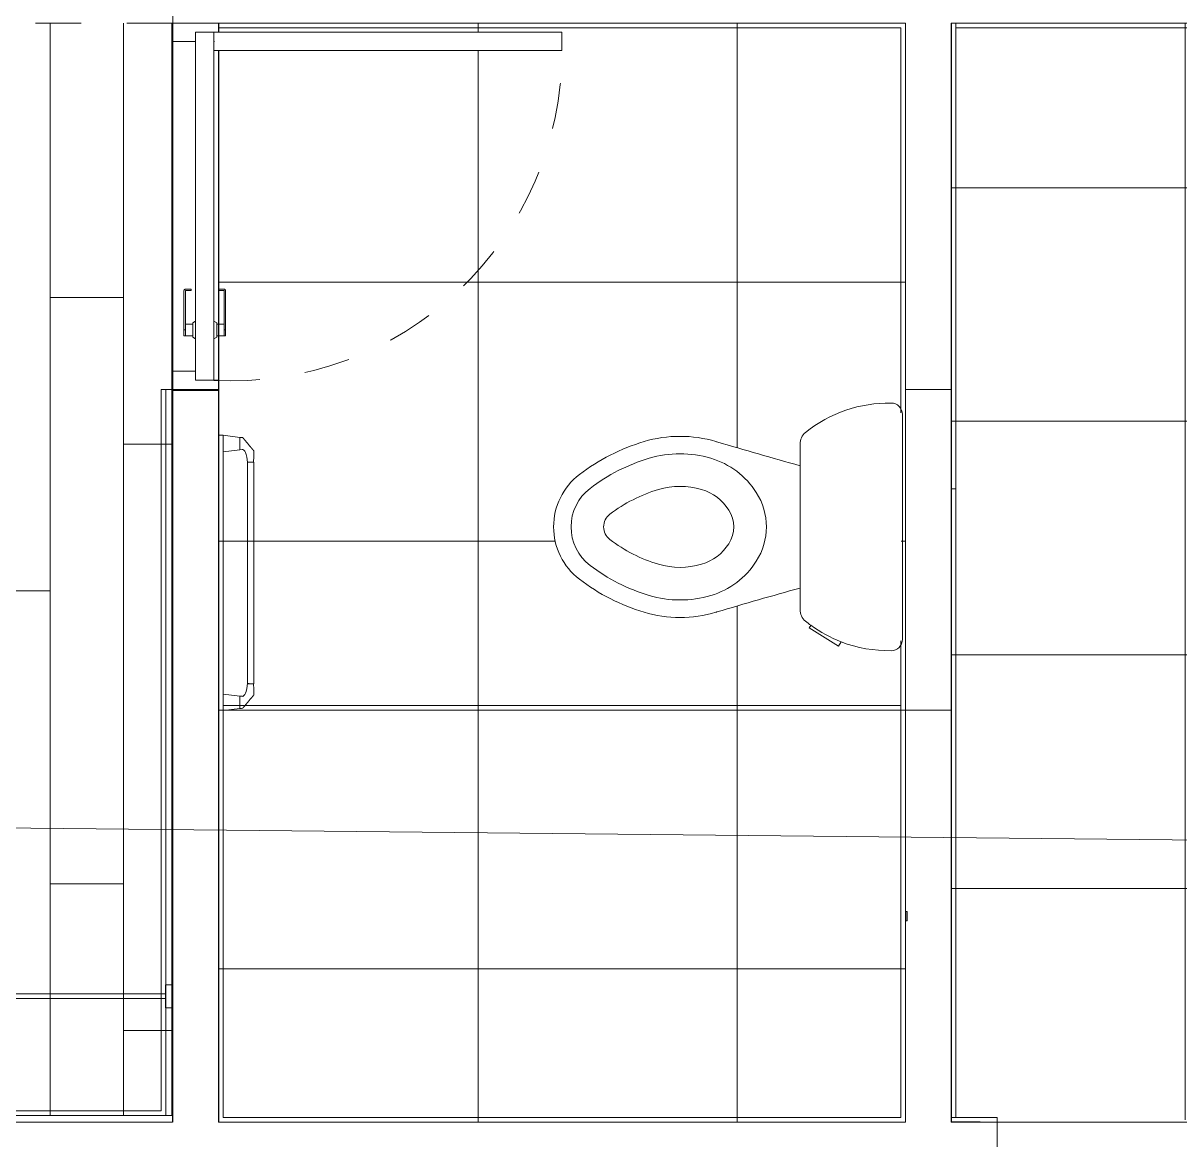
# Model space of a CAD drawing. Header units: metres. Extents: x 3856 to 4207, y -1118 to -691.
# Drawn here: x 3949.831 to 3952.357, y -990.266 to -987.827 of the extents above; entities that cross this region are included whole.
import ezdxf

# ---------------------------------------------------------------- set-up
doc = ezdxf.new("R2010")
doc.units = ezdxf.units.M
doc.linetypes.add('Basculante', pattern=[0.003, 0.002, -0.001])
doc.linetypes.add('Derribado', pattern=[0.0048, 0.0032, -0.0016])
for name, color, linetype, lineweight in [('Basculante', 7, 'Basculante', 9), ('Casework', 7, 'Continuous', 9), ('Common Edges', 7, 'Continuous', 9), ('Detail Items', 7, 'Continuous', 9), ('Doors', 7, 'Continuous', 9), ('Floors', 7, 'Continuous', 9), ('Furniture', 7, 'Continuous', 9), ('Linea de proyección', 7, 'Derribado', 9), ('Líneas medias', 7, 'Continuous', 9), ('Panel', 7, 'Continuous', 9), ('Plumbing Fixtures', 7, 'Continuous', 9), ('Surface Pattern', 7, 'Continuous', 9), ('Text Notes', 7, 'Continuous', 9), ('Walls', 7, 'Continuous', 9)]:
    doc.layers.add(name, color=color, linetype=linetype, lineweight=lineweight)
doc.layers.add('ROA-E00-URB-A101-MASTER_PLAN cambio estaciomientos_dwg', color=7, linetype='Continuous', lineweight=9, true_color=0x767676)

# ---------------------------------------------------------------- blocks, each defined once
blk = doc.blocks.new('Toilet-Pressure_Lite_1_0-Kohler-Highline-3519-TR - SANITARIO ACUACER PLUS REDONDO BLANCO REF_ 320381001 CORONA O SIMILAR-5488958-IMPLANTACIÓN - KIT COMERCIAL')
at = {"layer": 'Plumbing Fixtures', "color": 254, "true_color": 0xd4d4d4}
for p, q in [((-0.2605, 0.1644), (-0.2208, 0.2286)), ((-0.2208, 0.2286), (-0.215, 0.225)), ((-0.1802, 0.2486), (-0.1335, 0.2486)), ((-0.1335, 0.2486), (0.1335, 0.2486)), ((0.1335, 0.2486), (0.1802, 0.2486)), ((-0.2511, 0.1586), (-0.2605, 0.1644)), ((0.2454, 0.0249), (-0.2454, 0.0249))]:
    blk.add_line(p, q, dxfattribs=at)
for centre, radius, start, end in [((0, 0.6428), 0.144, 37.4753, 142.5247), ((0, 0.6428), 0.1059, 37.4753, 142.5247), ((0.232, 0.4649), 0.4363, 142.5247, 163.4753), ((-0.232, 0.4649), 0.4363, 16.5247, 37.4753), ((0.232, 0.4649), 0.3982, 142.5247, 163.4753), ((-0.232, 0.4649), 0.3982, 16.5247, 37.4753), ((0.232, 0.4649), 0.327, 142.5247, 163.4753), ((0, 0.6428), 0.0347, 37.4753, 142.5247), ((-0.232, 0.4649), 0.327, 16.5247, 37.4753), ((0.0777, 0.5107), 0.2754, 163.4753, 196.5247), ((-0.0777, 0.5107), 0.2754, 343.4753, 16.5247), ((0.0777, 0.5107), 0.2373, 163.4753, 196.5247), ((0.0777, 0.5107), 0.1661, 163.4753, 196.5247), ((-0.0777, 0.5107), 0.1661, 343.4753, 16.5247), ((-0.0777, 0.5107), 0.2373, 343.4753, 16.5247), ((0.0203, 0.4937), 0.1062, 196.5247, 237.4753), ((-0.0203, 0.4937), 0.1062, 302.5247, 343.4753), ((0.0203, 0.4937), 0.2155, 196.5247, 197.1681), ((-11.2241, -2.8397), 11.5125, 15.56063, 16.50017), ((0.0203, 0.4937), 0.1774, 196.5247, 237.4753), ((-0.0203, 0.4937), 0.1774, 302.5247, 343.4753), ((11.2241, -2.8397), 11.5125, 163.49983, 164.43937), ((-0.0203, 0.4937), 0.2155, 342.8319, 343.4753), ((0, 0.4619), 0.0685, 237.4753, 302.5247), ((0, 0.4619), 0.1397, 237.4753, 302.5247), ((0.0187, 0.0547), 0.2891, 141.0402, 143.9286), ((-0.1808, 0.216), 0.0326, 88.968, 141.0402), ((0.1808, 0.216), 0.0326, 38.9598, 91.032), ((-0.0187, 0.0547), 0.2891, 359.041, 38.9598), ((0.0187, 0.0547), 0.2891, 143.9286, 158.9434), ((0.0187, 0.0547), 0.2891, 158.9434, 180.959), ((-0.2454, 0.0499), 0.025, 180.0099, 270), ((0.2454, 0.0499), 0.025, 270, 359.9901)]:
    blk.add_arc(centre, radius, start, end, dxfattribs=at)
blk = doc.blocks.new('COUR-PUERTA-SIMPLE - P-05 _ 80 cm x 210 cm-12032425-IMPLANTACIÓN - KIT COMERCIAL')
at = {"layer": 'Detail Items'}
for p, q in [((0.34, -0.04), (0.38, -0.04)), ((0.34, -0.8), (0.34, -0.04)), ((0.34, -0.04), (0.34, -0.8)), ((0.38, -0.04), (0.34, -0.04)), ((0.36, -0.04), (0.36, -0.0415)), ((0.38, -0.04), (0.38, -0.8)), ((0.38, -0.8), (0.38, -0.04)), ((0.38, -0.8), (0.34, -0.8)), ((0.34, -0.8), (0.38, -0.8))]:
    blk.add_line(p, q, dxfattribs=at)
at = {"layer": 'Doors'}
for p, q in [((-0.4, 0.05), (-0.36, 0.05)), ((-0.4, -0.05), (-0.4, 0.05)), ((-0.36, 0.05), (-0.36, 0)), ((-0.2827, 0.0254), (-0.2827, 0.0222)), ((-0.27, 0.0254), (-0.2827, 0.0254)), ((-0.27, 0.0254), (-0.1842, 0.0254)), ((-0.1842, 0.0254), (-0.27, 0.0254)), ((-0.27, 0.0254), (-0.27, 0.0222)), ((-0.27, 0.0222), (-0.27, 0.0254)), ((0.36, 0.05), (0.4, 0.05)), ((0.36, 0), (0.36, 0.05)), ((0.4, 0.05), (0.4, -0.05)), ((-0.38, 0), (-0.38, -0.05)), ((-0.36, 0), (-0.38, 0)), ((-0.2857, 0.0063), (-0.2891, 0)), ((-0.2543, 0.0063), (-0.2857, 0.0063)), ((-0.2543, 0.0063), (-0.2857, 0.0063)), ((-0.2827, 0.0222), (-0.27, 0.0222)), ((-0.2827, 0.0222), (-0.2827, 0.0063)), ((-0.2573, 0.0222), (-0.2827, 0.0222)), ((-0.2573, 0.0222), (-0.2827, 0.0222)), ((-0.2827, 0.0063), (-0.2573, 0.0063)), ((-0.2827, 0.0063), (-0.2573, 0.0063)), ((-0.27, 0.0222), (-0.1842, 0.0222)), ((-0.1842, 0.0222), (-0.27, 0.0222)), ((-0.2573, 0.0063), (-0.2573, 0.0222)), ((-0.251, 0), (-0.2543, 0.0063)), ((-0.1842, 0.0222), (-0.1842, 0.0099)), ((-0.1842, 0.0099), (-0.1842, 0.0222)), ((-0.1842, 0.0099), (-0.1811, 0.0099)), ((-0.1811, 0.0099), (-0.1842, 0.0099)), ((-0.1811, 0.0099), (-0.1811, 0.0223)), ((-0.1811, 0.0223), (-0.1811, 0.0099)), ((0.38, 0), (0.36, 0)), ((0.38, -0.04), (0.38, 0)), ((-0.38, -0.05), (-0.4, -0.05)), ((-0.2891, -0.04), (-0.2857, -0.0464)), ((-0.2857, -0.0464), (-0.2543, -0.0464)), ((-0.2857, -0.0464), (-0.2543, -0.0464)), ((-0.2827, -0.0464), (-0.2827, -0.0622)), ((-0.2573, -0.0464), (-0.2827, -0.0464)), ((-0.2573, -0.0464), (-0.2827, -0.0464)), ((-0.2573, -0.0622), (-0.2573, -0.0464)), ((-0.2543, -0.0464), (-0.251, -0.04)), ((-0.1842, -0.0622), (-0.1842, -0.0499)), ((-0.1842, -0.0499), (-0.1842, -0.0622)), ((-0.1842, -0.0499), (-0.1811, -0.0499)), ((-0.1811, -0.0499), (-0.1842, -0.0499)), ((-0.1811, -0.0499), (-0.1811, -0.0623)), ((-0.1811, -0.0623), (-0.1811, -0.0499)), ((0.4, -0.05), (0.38, -0.05)), ((-0.2827, -0.0622), (-0.2827, -0.0654)), ((-0.27, -0.0622), (-0.2827, -0.0622)), ((-0.2827, -0.0622), (-0.2573, -0.0622)), ((-0.2827, -0.0622), (-0.2573, -0.0622)), ((-0.2827, -0.0654), (-0.27, -0.0654)), ((-0.27, -0.0622), (-0.1842, -0.0622)), ((-0.1842, -0.0622), (-0.27, -0.0622)), ((-0.27, -0.0654), (-0.27, -0.0622)), ((-0.27, -0.0622), (-0.27, -0.0654)), ((-0.27, -0.0654), (-0.1842, -0.0654)), ((-0.1842, -0.0654), (-0.27, -0.0654))]:
    blk.add_line(p, q, dxfattribs=at)
at = {"layer": 'Doors', "flags": 128}
for points in [[(-0.1842, 0.0254), (-0.1835, 0.0253), (-0.1829, 0.0251), (-0.1823, 0.0247), (-0.1818, 0.0242), (-0.1814, 0.0236), (-0.1812, 0.023), (-0.1811, 0.0223)], [(-0.1811, 0.0223), (-0.1812, 0.023), (-0.1814, 0.0236), (-0.1818, 0.0242), (-0.1823, 0.0247), (-0.1829, 0.0251), (-0.1835, 0.0253), (-0.1842, 0.0254)], [(-0.1842, -0.0654), (-0.1835, -0.0653), (-0.1829, -0.0651), (-0.1823, -0.0647), (-0.1818, -0.0642), (-0.1814, -0.0636), (-0.1812, -0.063), (-0.1811, -0.0623)], [(-0.1811, -0.0623), (-0.1812, -0.063), (-0.1814, -0.0636), (-0.1818, -0.0642), (-0.1823, -0.0647), (-0.1829, -0.0651), (-0.1835, -0.0653), (-0.1842, -0.0654)]]:
    blk.add_lwpolyline(points, dxfattribs=at)
at = {"layer": 'Linea de proyección'}
blk.add_arc((0.34, -0.0789), 0.7211, 176.9037, 270, dxfattribs=at)
at = {"layer": 'Panel'}
for p, q in [((-0.38, -0.04), (-0.38, 0)), ((-0.38, 0), (0.38, 0)), ((0.38, 0), (0.38, -0.04)), ((0.34, -0.04), (-0.38, -0.04))]:
    blk.add_line(p, q, dxfattribs=at)
blk = doc.blocks.new('COUR-PUERTA_VANO - 90 cm x 235 cm-5938832-IMPLANTACIÓN - KIT COMERCIAL')
at = {"layer": 'Basculante'}
for p, q in [((-0.4582, 0.05), (0.4418, 0.05)), ((0.4418, -0.05), (-0.4582, -0.05))]:
    blk.add_line(p, q, dxfattribs=at)
at = {"layer": 'Líneas medias'}
for p, q in [((-0.4582, -0.05), (-0.4582, 0.05)), ((0.4418, 0.05), (0.4418, -0.05))]:
    blk.add_line(p, q, dxfattribs=at)
blk = doc.blocks.new('VESTIER EN L - ARAYA - CL-02 HABITACIÓN PRINCIPAL-11366738-IMPLANTACIÓN - KIT COMERCIAL')
at = {"layer": 'Casework'}
for p, q in [((-0.5275, 1.75), (-0.5775, 1.75)), ((-0.5275, 1.75), (-0.5775, 1.75)), ((-0.5275, 1.75), (-0.5775, 1.75)), ((-0.5275, 1.75), (-0.5775, 1.75)), ((-0.2925, 1.75), (-0.2775, 1.75)), ((-2.6775, 0.65), (-2.6775, 0.065)), ((-2.5795, 0.65), (-2.6775, 0.65)), ((-2.6775, 0.05), (-2.6775, 0.065)), ((-2.6775, 0.065), (-2.5795, 0.065)), ((-2.5795, 0.05), (-2.6775, 0.05))]:
    blk.add_line(p, q, dxfattribs=at)
blk = doc.blocks.new('VESTIER EN L - ARAYA - CL-02 HABITACIÓN PRINCIPAL-V164-IMPLANTACIÓN - KIT COMERCIAL')
at = {"layer": 'Casework'}
for p, q in [((-0.5775, 1.75), (-0.5775, 1.735)), ((-0.5275, 1.75), (-0.5775, 1.75)), ((-0.5275, 1.75), (-0.5775, 1.75)), ((-0.5775, 1.75), (-0.5775, 1.735)), ((-0.5275, 1.75), (-0.5775, 1.75)), ((-0.5275, 1.75), (-0.5775, 1.75)), ((-0.5275, 1.735), (-0.5275, 1.75)), ((-0.5275, 1.735), (-0.5275, 1.75)), ((-0.2775, 1.75), (-0.2925, 1.75)), ((-0.2925, 1.75), (-0.2925, 0.65)), ((-0.2775, 0.65), (-0.2775, 1.75)), ((-0.5775, 1.735), (-0.5275, 1.735)), ((-0.5775, 1.735), (-0.559, 1.735)), ((-0.5775, 1.735), (-0.559, 1.735)), ((-0.5775, 1.735), (-0.559, 1.735)), ((-0.5575, 1.735), (-0.5575, 0.665)), ((-0.5568, 1.735), (-0.5575, 1.735)), ((-0.5475, 1.735), (-0.5575, 1.735)), ((-0.5575, 1.735), (-0.5575, 0.665)), ((-0.5568, 1.735), (-0.5575, 1.735)), ((-0.5568, 1.735), (-0.5575, 1.735)), ((-0.5475, 1.735), (-0.5482, 1.735)), ((-0.5475, 1.735), (-0.5482, 1.735)), ((-0.5475, 1.735), (-0.5482, 1.735)), ((-0.5475, 0.665), (-0.5475, 1.735)), ((-0.5475, 0.665), (-0.5475, 1.735)), ((-0.546, 1.735), (-0.5275, 1.735)), ((-0.546, 1.735), (-0.5275, 1.735)), ((-0.546, 1.735), (-0.5275, 1.735)), ((-0.5775, 0.665), (-0.5775, 0.65)), ((-0.559, 0.665), (-0.5775, 0.665)), ((-0.5275, 0.665), (-0.5775, 0.665)), ((-0.5775, 0.665), (-0.5775, 0.65)), ((-0.559, 0.665), (-0.5775, 0.665)), ((-0.559, 0.665), (-0.5775, 0.665)), ((-0.5575, 0.665), (-0.5475, 0.665)), ((-0.5575, 0.665), (-0.5568, 0.665)), ((-0.5575, 0.665), (-0.5568, 0.665)), ((-0.5575, 0.665), (-0.5568, 0.665)), ((-0.5482, 0.665), (-0.5475, 0.665)), ((-0.5482, 0.665), (-0.5475, 0.665)), ((-0.5482, 0.665), (-0.5475, 0.665)), ((-0.5275, 0.665), (-0.546, 0.665)), ((-0.5275, 0.665), (-0.546, 0.665)), ((-0.5275, 0.665), (-0.546, 0.665)), ((-0.5275, 0.65), (-0.5275, 0.665)), ((-0.5275, 0.65), (-0.5275, 0.665)), ((-2.6775, 0.65), (-2.6775, 0.065)), ((-2.085, 0.65), (-2.6775, 0.65)), ((-2.085, 0.65), (-2.085, 0.065)), ((-2.07, 0.65), (-2.085, 0.65)), ((-2.07, 0.065), (-2.07, 0.65)), ((-1.485, 0.65), (-2.07, 0.65)), ((-1.485, 0.65), (-1.485, 0.065)), ((-1.47, 0.65), (-1.485, 0.65)), ((-1.47, 0.065), (-1.47, 0.65)), ((-0.2775, 0.65), (-0.6275, 0.65)), ((-0.6275, 0.65), (-0.6275, 0.635)), ((-0.6275, 0.635), (-0.2775, 0.635)), ((-0.2925, 0.635), (-0.2925, 0.065)), ((-0.2775, 0.635), (-0.2775, 0.65)), ((-0.2775, 0.065), (-0.2775, 0.635)), ((-1.455, 0.3825), (-1.47, 0.3825)), ((-1.455, 0.3825), (-1.47, 0.3825)), ((-1.455, 0.364), (-1.455, 0.3825)), ((-1.455, 0.3325), (-1.455, 0.3825)), ((-1.455, 0.364), (-1.455, 0.3825)), ((-1.455, 0.364), (-1.455, 0.3825)), ((-0.2775, 0.3825), (-0.2925, 0.3825)), ((-0.2925, 0.3825), (-0.2925, 0.3325)), ((-0.2925, 0.3825), (-0.2925, 0.364)), ((-0.2775, 0.3325), (-0.2775, 0.3825)), ((-0.2775, 0.3325), (-0.2775, 0.3825)), ((-0.2925, 0.3625), (-1.455, 0.3625)), ((-1.455, 0.3625), (-1.455, 0.3525)), ((-1.455, 0.3625), (-1.455, 0.3623)), ((-0.2925, 0.3625), (-1.455, 0.3625)), ((-1.455, 0.3625), (-1.455, 0.3623)), ((-1.455, 0.3625), (-1.455, 0.3623)), ((-0.2925, 0.3623), (-0.2925, 0.3625)), ((-0.2925, 0.3525), (-0.2925, 0.3625)), ((-1.47, 0.3325), (-1.455, 0.3325)), ((-1.47, 0.3325), (-1.455, 0.3325)), ((-1.455, 0.3527), (-1.455, 0.3525)), ((-1.455, 0.3527), (-1.455, 0.3525)), ((-1.455, 0.3527), (-1.455, 0.3525)), ((-1.455, 0.3525), (-0.2925, 0.3525)), ((-1.455, 0.3525), (-0.2925, 0.3525)), ((-1.455, 0.3325), (-1.455, 0.351)), ((-1.455, 0.3325), (-1.455, 0.351)), ((-1.455, 0.3325), (-1.455, 0.351)), ((-0.2925, 0.3525), (-0.2925, 0.3527)), ((-0.2925, 0.351), (-0.2925, 0.3325)), ((-0.2925, 0.3325), (-0.2775, 0.3325)), ((-2.6775, 0.065), (-2.6775, 0.05)), ((-2.6775, 0.065), (-2.085, 0.065)), ((-2.085, 0.065), (-2.07, 0.065)), ((-2.07, 0.065), (-1.485, 0.065)), ((-1.485, 0.065), (-1.47, 0.065)), ((-0.2775, 0.065), (-1.47, 0.065)), ((-0.2925, 0.065), (-0.2775, 0.065)), ((-0.2775, 0.05), (-0.2775, 0.065)), ((-2.6775, 0.05), (-0.2775, 0.05))]:
    blk.add_line(p, q, dxfattribs=at)
blk = doc.blocks.new('KR6215551-Toallero-barra-Koral-mate-black - Mate back-10602364-IMPLANTACIÓN - KIT COMERCIAL')
at = {"layer": 'Furniture'}
for p, q in [((0.3669, 0.0718), (-0.1169, 0.0718)), ((-0.1169, 0.0718), (-0.1169, 0.0698)), ((-0.1169, 0.0718), (-0.1169, 0.0584)), ((-0.1169, 0.0603), (-0.1169, 0.0584)), ((-0.1169, 0.0584), (0.3669, 0.0584)), ((0.3669, 0.0698), (0.3669, 0.0718)), ((0.3669, 0.0584), (0.3669, 0.0718)), ((0.3669, 0.0584), (0.3669, 0.0603)), ((-0.171, 0.0416), (-0.1755, 0.005)), ((-0.144, 0.0416), (-0.171, 0.0416)), ((-0.144, 0.0416), (-0.171, 0.0416)), ((-0.1395, 0.005), (-0.144, 0.0416)), ((0.394, 0.0416), (0.3895, 0.005)), ((0.421, 0.0416), (0.394, 0.0416)), ((0.421, 0.0416), (0.394, 0.0416)), ((0.4255, 0.005), (0.421, 0.0416)), ((-0.1755, 0.005), (-0.1395, 0.005)), ((-0.1755, 0.005), (-0.1395, 0.005)), ((0.4255, 0.005), (-0.1755, 0.005)), ((0.3895, 0.005), (0.4255, 0.005)), ((0.3895, 0.005), (0.4255, 0.005))]:
    blk.add_line(p, q, dxfattribs=at)
at = {"layer": 'Furniture', "flags": 128}
for points in [[(-0.144, 0.0416), (-0.1444, 0.0466), (-0.1446, 0.0478), (-0.1429, 0.0501), (-0.1405, 0.0522), (-0.1378, 0.0539), (-0.1337, 0.0554), (-0.1276, 0.057), (-0.1167, 0.0584)], [(-0.1167, 0.0584), (-0.1276, 0.057), (-0.1337, 0.0554), (-0.1378, 0.0539), (-0.1405, 0.0522), (-0.1429, 0.0501), (-0.1446, 0.0478), (-0.1444, 0.0466), (-0.144, 0.0416)], [(-0.1171, 0.0717), (-0.1289, 0.072), (-0.1362, 0.0721), (-0.1417, 0.072)], [(-0.1417, 0.072), (-0.1362, 0.0721), (-0.1289, 0.072), (-0.1171, 0.0717)], [(-0.1171, 0.0717), (-0.1171, 0.0715), (-0.117, 0.0709), (-0.117, 0.0698), (-0.117, 0.0684), (-0.117, 0.0668), (-0.1169, 0.0651), (-0.1169, 0.0633), (-0.1168, 0.0617), (-0.1168, 0.0603), (-0.1168, 0.0592), (-0.1168, 0.0586), (-0.1167, 0.0584)], [(-0.117, 0.0668), (-0.117, 0.0684), (-0.117, 0.0698), (-0.117, 0.0709), (-0.1171, 0.0715), (-0.1171, 0.0717)], [(-0.1167, 0.0584), (-0.1168, 0.0586), (-0.1168, 0.0592), (-0.1168, 0.0603)], [(0.3667, 0.0584), (0.3668, 0.0586), (0.3668, 0.0592), (0.3668, 0.0603), (0.3668, 0.0617), (0.3669, 0.0633), (0.3669, 0.0651), (0.367, 0.0668), (0.367, 0.0684), (0.367, 0.0698), (0.367, 0.0709), (0.3671, 0.0715), (0.3671, 0.0717)], [(0.3668, 0.0603), (0.3668, 0.0592), (0.3668, 0.0586), (0.3667, 0.0584)], [(0.394, 0.0416), (0.3944, 0.0466), (0.3946, 0.0478), (0.3929, 0.0501), (0.3905, 0.0522), (0.3878, 0.0539), (0.3837, 0.0554), (0.3776, 0.057), (0.3667, 0.0584)], [(0.3667, 0.0584), (0.3776, 0.057), (0.3837, 0.0554), (0.3878, 0.0539), (0.3905, 0.0522), (0.3929, 0.0501), (0.3946, 0.0478), (0.3944, 0.0466), (0.394, 0.0416)], [(0.3671, 0.0717), (0.3671, 0.0715), (0.367, 0.0709), (0.367, 0.0698), (0.367, 0.0684), (0.367, 0.0668)], [(0.3671, 0.0717), (0.3789, 0.072), (0.3862, 0.0721), (0.3917, 0.072)], [(0.3917, 0.072), (0.3862, 0.0721), (0.3789, 0.072), (0.3671, 0.0717)], [(-0.1703, 0.0479), (-0.1708, 0.0449), (-0.171, 0.0416)], [(-0.171, 0.0416), (-0.1708, 0.0449), (-0.1703, 0.0479)], [(-0.144, 0.0416), (-0.1445, 0.0416), (-0.1458, 0.0416), (-0.148, 0.0416), (-0.1508, 0.0416), (-0.154, 0.0416), (-0.1575, 0.0416), (-0.161, 0.0416), (-0.1643, 0.0416), (-0.1671, 0.0416), (-0.1692, 0.0416), (-0.1706, 0.0416), (-0.171, 0.0416)], [(-0.171, 0.0416), (-0.1706, 0.0416), (-0.1692, 0.0416), (-0.1671, 0.0416), (-0.1643, 0.0416), (-0.161, 0.0416), (-0.1575, 0.0416), (-0.154, 0.0416), (-0.1508, 0.0416), (-0.148, 0.0416), (-0.1458, 0.0416), (-0.1445, 0.0416), (-0.144, 0.0416)], [(0.394, 0.0416), (0.3945, 0.0416), (0.3958, 0.0416), (0.398, 0.0416), (0.4008, 0.0416), (0.404, 0.0416), (0.4075, 0.0416), (0.411, 0.0416), (0.4143, 0.0416), (0.4171, 0.0416), (0.4192, 0.0416), (0.4206, 0.0416), (0.421, 0.0416)], [(0.421, 0.0416), (0.4206, 0.0416), (0.4192, 0.0416), (0.4171, 0.0416), (0.4143, 0.0416), (0.411, 0.0416), (0.4075, 0.0416), (0.404, 0.0416), (0.4008, 0.0416), (0.398, 0.0416), (0.3958, 0.0416), (0.3945, 0.0416), (0.394, 0.0416)], [(0.4203, 0.0479), (0.4208, 0.0449), (0.421, 0.0416)], [(0.421, 0.0416), (0.4208, 0.0449), (0.4203, 0.0479)]]:
    blk.add_lwpolyline(points, dxfattribs=at)
at = {"layer": 'Furniture'}
for points, knots in [([(-0.1417, 0.072), (-0.1417, 0.0719), (-0.1418, 0.0718), (-0.1421, 0.0716), (-0.1424, 0.0713), (-0.1427, 0.0711), (-0.143, 0.0709), (-0.1433, 0.0706), (-0.1437, 0.0703), (-0.1443, 0.0698), (-0.1449, 0.0692), (-0.1454, 0.0688), (-0.1457, 0.0686), (-0.1459, 0.0685), (-0.146, 0.0683), (-0.1463, 0.0681), (-0.1468, 0.0677), (-0.1475, 0.0671), (-0.1482, 0.0665), (-0.1488, 0.066), (-0.1492, 0.0656), (-0.1496, 0.0653), (-0.1502, 0.0648), (-0.1512, 0.064), (-0.1527, 0.0627), (-0.1541, 0.0615), (-0.1552, 0.0606), (-0.1561, 0.0598), (-0.157, 0.0591), (-0.158, 0.0583), (-0.1588, 0.0576), (-0.1595, 0.057), (-0.1601, 0.0565), (-0.1608, 0.0559), (-0.1618, 0.0551), (-0.1627, 0.0544), (-0.1634, 0.0537), (-0.164, 0.0533), (-0.1645, 0.0528), (-0.1653, 0.0522), (-0.166, 0.0516), (-0.1665, 0.0512), (-0.1669, 0.0508), (-0.1672, 0.0505), (-0.1677, 0.0501), (-0.1683, 0.0497), (-0.1689, 0.0491), (-0.1693, 0.0488), (-0.1696, 0.0486), (-0.1698, 0.0484), (-0.1701, 0.0481), (-0.1703, 0.048), (-0.1703, 0.0479)], [-1, -1, -1, -1, -0.975, -0.95, -0.925, -0.9125, -0.9, -0.8875, -0.875, -0.85, -0.825, -0.8125, -0.80625, -0.8, -0.79375, -0.7875, -0.775, -0.75, -0.725, -0.7125, -0.7, -0.6875, -0.675, -0.65, -0.6, -0.55, -0.525, -0.5, -0.475, -0.45, -0.425, -0.4125, -0.4, -0.375, -0.35, -0.325, -0.3, -0.2875, -0.275, -0.25, -0.225, -0.2125, -0.2, -0.1875, -0.175, -0.15, -0.125, -0.1, -0.0875, -0.075, -0.05, 0, 0, 0, 0]), ([(-0.1703, 0.0479), (-0.1703, 0.048), (-0.1701, 0.0481), (-0.1698, 0.0484), (-0.1696, 0.0486), (-0.1693, 0.0488), (-0.1689, 0.0491), (-0.1683, 0.0497), (-0.1676, 0.0502), (-0.167, 0.0507), (-0.1665, 0.0512), (-0.166, 0.0516), (-0.1653, 0.0522), (-0.1645, 0.0528), (-0.164, 0.0533), (-0.1634, 0.0537), (-0.1627, 0.0544), (-0.1618, 0.0551), (-0.161, 0.0558), (-0.1604, 0.0563), (-0.1599, 0.0567), (-0.1595, 0.057), (-0.1588, 0.0576), (-0.158, 0.0583), (-0.157, 0.0591), (-0.1561, 0.0598), (-0.1552, 0.0606), (-0.1541, 0.0615), (-0.1527, 0.0627), (-0.1512, 0.064), (-0.1502, 0.0648), (-0.1496, 0.0653), (-0.1492, 0.0656), (-0.1488, 0.066), (-0.1482, 0.0665), (-0.1475, 0.0671), (-0.1468, 0.0677), (-0.1463, 0.0681), (-0.146, 0.0683), (-0.1459, 0.0685), (-0.1457, 0.0686), (-0.1454, 0.0688), (-0.1449, 0.0692), (-0.1443, 0.0698), (-0.1437, 0.0703), (-0.1433, 0.0706), (-0.143, 0.0709), (-0.1427, 0.0711), (-0.1424, 0.0713), (-0.1421, 0.0716), (-0.1418, 0.0718), (-0.1417, 0.0719), (-0.1417, 0.072)], [-1, -1, -1, -1, -0.95, -0.925, -0.9125, -0.9, -0.875, -0.85, -0.825, -0.8, -0.7875, -0.775, -0.75, -0.725, -0.7125, -0.7, -0.675, -0.65, -0.625, -0.6125, -0.6, -0.5875, -0.575, -0.55, -0.525, -0.5, -0.475, -0.45, -0.4, -0.35, -0.325, -0.3125, -0.3, -0.2875, -0.275, -0.25, -0.225, -0.2125, -0.20625, -0.2, -0.19375, -0.1875, -0.175, -0.15, -0.125, -0.1125, -0.1, -0.0875, -0.075, -0.05, -0.025, 0, 0, 0, 0]), ([(0.3917, 0.072), (0.3917, 0.0719), (0.3918, 0.0718), (0.3921, 0.0716), (0.3924, 0.0713), (0.3927, 0.0711), (0.393, 0.0709), (0.3933, 0.0706), (0.3937, 0.0703), (0.3943, 0.0698), (0.3949, 0.0692), (0.3954, 0.0688), (0.3957, 0.0686), (0.3959, 0.0685), (0.396, 0.0683), (0.3963, 0.0681), (0.3968, 0.0677), (0.3975, 0.0671), (0.3982, 0.0665), (0.3988, 0.066), (0.3992, 0.0656), (0.3996, 0.0653), (0.4002, 0.0648), (0.4012, 0.064), (0.4027, 0.0627), (0.4041, 0.0615), (0.4052, 0.0606), (0.4061, 0.0598), (0.407, 0.0591), (0.408, 0.0583), (0.4088, 0.0576), (0.4095, 0.057), (0.4101, 0.0565), (0.4108, 0.0559), (0.4118, 0.0551), (0.4127, 0.0544), (0.4134, 0.0537), (0.414, 0.0533), (0.4145, 0.0528), (0.4153, 0.0522), (0.416, 0.0516), (0.4165, 0.0512), (0.4169, 0.0508), (0.4172, 0.0505), (0.4177, 0.0501), (0.4183, 0.0497), (0.4189, 0.0491), (0.4193, 0.0488), (0.4196, 0.0486), (0.4198, 0.0484), (0.4201, 0.0481), (0.4203, 0.048), (0.4203, 0.0479)], [-1, -1, -1, -1, -0.975, -0.95, -0.925, -0.9125, -0.9, -0.8875, -0.875, -0.85, -0.825, -0.8125, -0.80625, -0.8, -0.79375, -0.7875, -0.775, -0.75, -0.725, -0.7125, -0.7, -0.6875, -0.675, -0.65, -0.6, -0.55, -0.525, -0.5, -0.475, -0.45, -0.425, -0.4125, -0.4, -0.375, -0.35, -0.325, -0.3, -0.2875, -0.275, -0.25, -0.225, -0.2125, -0.2, -0.1875, -0.175, -0.15, -0.125, -0.1, -0.0875, -0.075, -0.05, 0, 0, 0, 0]), ([(0.4203, 0.0479), (0.4203, 0.048), (0.4201, 0.0481), (0.4198, 0.0484), (0.4196, 0.0486), (0.4193, 0.0488), (0.4189, 0.0491), (0.4183, 0.0497), (0.4176, 0.0502), (0.417, 0.0507), (0.4165, 0.0512), (0.416, 0.0516), (0.4153, 0.0522), (0.4145, 0.0528), (0.414, 0.0533), (0.4134, 0.0537), (0.4127, 0.0544), (0.4118, 0.0551), (0.411, 0.0558), (0.4104, 0.0563), (0.4099, 0.0567), (0.4095, 0.057), (0.4088, 0.0576), (0.408, 0.0583), (0.407, 0.0591), (0.4061, 0.0598), (0.4052, 0.0606), (0.4041, 0.0615), (0.4027, 0.0627), (0.4012, 0.064), (0.4002, 0.0648), (0.3996, 0.0653), (0.3992, 0.0656), (0.3988, 0.066), (0.3982, 0.0665), (0.3975, 0.0671), (0.3968, 0.0677), (0.3963, 0.0681), (0.396, 0.0683), (0.3959, 0.0685), (0.3957, 0.0686), (0.3954, 0.0688), (0.3949, 0.0692), (0.3943, 0.0698), (0.3937, 0.0703), (0.3933, 0.0706), (0.393, 0.0709), (0.3927, 0.0711), (0.3924, 0.0713), (0.3921, 0.0716), (0.3918, 0.0718), (0.3917, 0.0719), (0.3917, 0.072)], [-1, -1, -1, -1, -0.95, -0.925, -0.9125, -0.9, -0.875, -0.85, -0.825, -0.8, -0.7875, -0.775, -0.75, -0.725, -0.7125, -0.7, -0.675, -0.65, -0.625, -0.6125, -0.6, -0.5875, -0.575, -0.55, -0.525, -0.5, -0.475, -0.45, -0.4, -0.35, -0.325, -0.3125, -0.3, -0.2875, -0.275, -0.25, -0.225, -0.2125, -0.20625, -0.2, -0.19375, -0.1875, -0.175, -0.15, -0.125, -0.1125, -0.1, -0.0875, -0.075, -0.05, -0.025, 0, 0, 0, 0])]:
    blk.add_open_spline(points, degree=3, knots=knots, dxfattribs=at)
blk = doc.blocks.new('PM4045551-Ducha-monocontrol-Palma-Pro - Ducha monocontrol Palma Pro-10363257-IMPLANTACIÓN - KIT COMERCIAL')
at = {"layer": 'Plumbing Fixtures', "color": 253, "true_color": 0xaaaaaa}
for p, q in [((0.1147, -0.0055), (0.1147, -0.0086)), ((0.1147, -0.0055), (0.125, -0.0055)), ((0.125, -0.0086), (0.1147, -0.0086)), ((0.125, -0.0055), (0.1353, -0.0055)), ((0.1353, -0.0086), (0.125, -0.0086)), ((0.1353, -0.0086), (0.1353, -0.0055))]:
    blk.add_line(p, q, dxfattribs=at)
at = {"layer": 'Plumbing Fixtures', "color": 253, "true_color": 0xaaaaaa, "flags": 128}
for points in [[(0.1147, -0.0055), (0.1147, -0.0055), (0.1146, -0.0055), (0.1146, -0.0055), (0.1145, -0.0055), (0.1145, -0.0055), (0.1145, -0.0055), (0.1144, -0.0055), (0.1144, -0.0054), (0.1143, -0.0054), (0.1143, -0.0054), (0.1143, -0.0054), (0.1142, -0.0054), (0.1142, -0.0054), (0.1142, -0.0053), (0.1141, -0.0053), (0.1141, -0.0053), (0.1141, -0.0053), (0.114, -0.0053), (0.114, -0.0052), (0.114, -0.0052), (0.114, -0.0052), (0.1139, -0.0051), (0.1139, -0.0051), (0.1139, -0.0051), (0.1139, -0.005)], [(0.1147, -0.0055), (0.1147, -0.0055), (0.1148, -0.0055), (0.1148, -0.0055), (0.1149, -0.0055), (0.115, -0.0055), (0.1151, -0.0055), (0.1152, -0.0055), (0.1154, -0.0055), (0.1155, -0.0055), (0.1157, -0.0055), (0.1159, -0.0055), (0.1161, -0.0055), (0.1163, -0.0055), (0.1165, -0.0055), (0.1167, -0.0055), (0.117, -0.0055), (0.1173, -0.0055), (0.1175, -0.0055), (0.1178, -0.0055), (0.1181, -0.0055), (0.1184, -0.0055), (0.1188, -0.0055), (0.1191, -0.0055), (0.1194, -0.0055), (0.1198, -0.0055), (0.1201, -0.0055), (0.1205, -0.0055), (0.1209, -0.0055), (0.1213, -0.0055), (0.1217, -0.0055), (0.122, -0.0055), (0.1224, -0.0055), (0.1228, -0.0055), (0.1232, -0.0055), (0.1237, -0.0055), (0.1241, -0.0055), (0.1245, -0.0055), (0.1249, -0.0055), (0.125, -0.0055)], [(0.125, -0.0055), (0.1246, -0.0055), (0.1242, -0.0055), (0.1238, -0.0055), (0.1234, -0.0055), (0.123, -0.0055), (0.1226, -0.0055), (0.1222, -0.0055), (0.1218, -0.0055), (0.1214, -0.0055), (0.121, -0.0055), (0.1206, -0.0055), (0.1202, -0.0055), (0.1199, -0.0055), (0.1195, -0.0055), (0.1192, -0.0055), (0.1188, -0.0055), (0.1185, -0.0055), (0.1182, -0.0055), (0.1179, -0.0055), (0.1176, -0.0055), (0.1173, -0.0055), (0.1171, -0.0055), (0.1168, -0.0055), (0.1166, -0.0055), (0.1163, -0.0055), (0.1161, -0.0055), (0.1159, -0.0055), (0.1157, -0.0055), (0.1156, -0.0055), (0.1154, -0.0055), (0.1153, -0.0055), (0.1151, -0.0055), (0.115, -0.0055), (0.1149, -0.0055), (0.1148, -0.0055), (0.1148, -0.0055), (0.1147, -0.0055), (0.1147, -0.0055)], [(0.1353, -0.0055), (0.1353, -0.0055), (0.1352, -0.0055), (0.1352, -0.0055), (0.1351, -0.0055), (0.135, -0.0055), (0.1349, -0.0055), (0.1348, -0.0055), (0.1346, -0.0055), (0.1345, -0.0055), (0.1343, -0.0055), (0.1341, -0.0055), (0.1339, -0.0055), (0.1337, -0.0055), (0.1335, -0.0055), (0.1333, -0.0055), (0.133, -0.0055), (0.1327, -0.0055), (0.1325, -0.0055), (0.1322, -0.0055), (0.1319, -0.0055), (0.1316, -0.0055), (0.1312, -0.0055), (0.1309, -0.0055), (0.1306, -0.0055), (0.1302, -0.0055), (0.1299, -0.0055), (0.1295, -0.0055), (0.1291, -0.0055), (0.1287, -0.0055), (0.1283, -0.0055), (0.128, -0.0055), (0.1276, -0.0055), (0.1272, -0.0055), (0.1268, -0.0055), (0.1263, -0.0055), (0.1259, -0.0055), (0.1255, -0.0055), (0.1251, -0.0055), (0.125, -0.0055)], [(0.125, -0.0055), (0.1254, -0.0055), (0.1258, -0.0055), (0.1262, -0.0055), (0.1266, -0.0055), (0.127, -0.0055), (0.1274, -0.0055), (0.1278, -0.0055), (0.1282, -0.0055), (0.1286, -0.0055), (0.129, -0.0055), (0.1294, -0.0055), (0.1298, -0.0055), (0.1301, -0.0055), (0.1305, -0.0055), (0.1308, -0.0055), (0.1312, -0.0055), (0.1315, -0.0055), (0.1318, -0.0055), (0.1321, -0.0055), (0.1324, -0.0055), (0.1327, -0.0055), (0.1329, -0.0055), (0.1332, -0.0055), (0.1334, -0.0055), (0.1337, -0.0055), (0.1339, -0.0055), (0.1341, -0.0055), (0.1343, -0.0055), (0.1344, -0.0055), (0.1346, -0.0055), (0.1347, -0.0055), (0.1349, -0.0055), (0.135, -0.0055), (0.1351, -0.0055), (0.1352, -0.0055), (0.1352, -0.0055), (0.1353, -0.0055), (0.1353, -0.0055)], [(0.1361, -0.0051), (0.1361, -0.0051), (0.1361, -0.0051), (0.1361, -0.0052), (0.136, -0.0052), (0.136, -0.0052), (0.136, -0.0052), (0.1359, -0.0053), (0.1359, -0.0053), (0.1359, -0.0053), (0.1358, -0.0053), (0.1358, -0.0054), (0.1358, -0.0054), (0.1357, -0.0054), (0.1357, -0.0054), (0.1357, -0.0054), (0.1356, -0.0054), (0.1356, -0.0055), (0.1356, -0.0055), (0.1355, -0.0055), (0.1355, -0.0055), (0.1354, -0.0055), (0.1354, -0.0055), (0.1354, -0.0055), (0.1353, -0.0055)]]:
    blk.add_lwpolyline(points, dxfattribs=at)
blk = doc.blocks.new('EDIFICIO TIPO A_rvt-1-IMPLANTACIÓN - KIT COMERCIAL')
at = {"layer": 'Surface Pattern', "true_color": 0x808080}
h = blk.add_hatch(dxfattribs=at)
h.set_pattern_fill('FP_31', color=8, style=0, pattern_type=2)
h.set_pattern_definition([(270, (3948.45, -991.627), (0.16, 1e-17), []), (0, (3948.45, -991.627), (0.32, 0.32), [0.16, -1.12]), (0, (3948.61, -992.267), (0.32, 0.32), [0.16, -1.12])])
h.paths.add_polyline_path([(3946.1215, -994.8273), (3947.2568, -994.8273), (3947.2568, -993.5273), (3947.0568, -993.5273), (3947.0568, -991.6273), (3949.7318, -991.6273), (3949.7318, -991.6073), (3948.7818, -991.6073), (3948.7818, -991.5673), (3949.7418, -991.563), (3949.7301, -990.3273), (3948.4568, -990.3273), (3948.4568, -990.6273), (3948.3568, -990.6273), (3948.3568, -987.6873), (3948.4068, -987.6873), (3948.4068, -986.8673), (3948.3568, -986.8673), (3948.3568, -986.8273), (3947.3568, -986.8273), (3947.3568, -986.9173), (3947.3068, -986.9173), (3947.3068, -987.6373), (3947.3568, -987.6373), (3947.3568, -989.0273), (3947.2568, -989.0273), (3947.2568, -987.8273), (3943.7568, -987.8273), (3943.7568, -994.8273), (3944.6068, -994.8273)])
h.paths.add_polyline_path([(3943.8068, -994.7773), (3943.8068, -993.2773), (3944.6068, -993.2773), (3944.6068, -993.9773), (3946.1215, -993.9773), (3946.1215, -994.7773), (3943.8114, -994.7773)])
h.paths.add_polyline_path([(3945.4521, -993.2773), (3945.0392, -993.2773), (3945.0392, -992.7773), (3945.6392, -992.7773), (3945.6392, -993.2773)])
h.paths.add_polyline_path([(3949.8261, -991.5873), (3949.8301, -991.5873), (3949.8301, -990.6673), (3949.7818, -990.6673), (3949.7818, -991.5873)])
h.paths.add_polyline_path([(3945.0392, -991.0273), (3944.4568, -991.0273), (3944.4568, -990.3273), (3946.0568, -990.3273), (3946.0568, -991.0273), (3945.6392, -991.0273)])
h.paths.add_polyline_path([(3950.1559, -990.2123), (3950.1559, -987.8273), (3949.0568, -987.8273), (3949.0568, -989.0348), (3948.4718, -989.0348), (3948.4718, -990.2123), (3948.7594, -990.2123), (3948.7691, -990.2123), (3949.0418, -990.2123), (3949.0418, -989.8773), (3949.0568, -989.8773), (3949.0568, -990.2123), (3950.1503, -990.2123)])
h.paths.add_polyline_path([(3943.7535, -987.7273), (3947.2568, -987.7273), (3947.2568, -987.6573), (3946.5068, -987.6573), (3946.5068, -987.6173), (3947.2668, -987.6116), (3947.2568, -986.8273), (3946.6568, -986.8273), (3946.6495, -986.7298), (3946.6318, -986.7298), (3946.6403, -986.7148), (3946.6568, -986.7148), (3946.6568, -985.9916), (3946.6718, -985.9916), (3946.6818, -986.7273), (3947.2568, -986.7273), (3947.2568, -984.5273), (3943.7535, -984.5273), (3943.7535, -986.855)])
h.paths.add_polyline_path([(3951.947, -987.7273), (3952.3068, -987.7273), (3952.3068, -984.5273), (3948.9568, -984.5273), (3948.9568, -986.8273), (3948.4568, -986.8273), (3948.4468, -987.6673), (3949.3068, -987.6673), (3949.3068, -987.7073), (3948.4568, -987.7073), (3948.4568, -987.7273), (3951.7862, -987.7273)])
h.paths.add_polyline_path([(3951.7862, -987.295), (3951.7862, -986.895), (3952.1862, -986.895), (3952.1862, -987.295), (3951.947, -987.295)])
h.paths.add_polyline_path([(3952.1862, -986.795), (3950.2862, -986.795), (3950.2862, -985.195), (3952.1862, -985.195)])
h.paths.add_polyline_path([(3945.7981, -986.5273), (3944.3981, -986.5273), (3944.3981, -984.6273), (3945.7981, -984.6273), (3945.7981, -986.0767)])
h.paths.add_polyline_path([(3946.6718, -985.9903), (3946.6718, -985.2671), (3946.6868, -985.2671), (3946.6868, -985.9903)])
h.paths.add_polyline_path([(3946.6568, -985.2671), (3946.6568, -984.5298), (3946.7068, -984.5298), (3946.7068, -984.5448), (3946.6718, -984.5448), (3946.6718, -985.2671)])
h.paths.add_polyline_path([(3951.947, -985.095), (3951.7862, -985.095), (3951.7862, -984.695), (3952.1862, -984.695), (3952.1862, -985.095)])
h.paths.add_polyline_path([(3946.2878, -985.0273), (3945.8878, -985.0273), (3945.8878, -984.6273), (3946.2878, -984.6273)])
h.paths.add_polyline_path([(3944.2878, -985.0273), (3943.8878, -985.0273), (3943.8878, -984.6273), (3944.2878, -984.6273), (3944.2878, -984.9323)])
h = blk.add_hatch(dxfattribs=at)
h.set_pattern_fill('FP_30', color=8, style=0, pattern_type=2)
h.set_pattern_definition([(90, (3950.258, -987.827), (-0.566, 3e-17), []), (180, (3950.258, -987.827), (-7e-17, -0.566), [])])
h.paths.add_polyline_path([(3951.6708, -989.3273), (3951.7576, -989.3273), (3951.7576, -987.8273), (3950.2576, -987.8273), (3950.2576, -987.8473), (3951.0076, -987.8473), (3951.0076, -987.8873), (3950.2576, -987.8873), (3950.2576, -989.3273), (3951.6173, -989.3273)])
h.paths.add_polyline_path([(3951.7261, -989.1977), (3951.5991, -989.1785), (3951.551, -989.1423), (3951.5273, -989.1075), (3951.5273, -989.0608), (3951.3459, -989.113), (3951.3436, -989.1137), (3951.2388, -989.1238), (3951.137, -989.0955), (3951.0456, -989.0417), (3951.004, -988.9911), (3950.9929, -988.9601), (3951.004, -988.8636), (3951.0456, -988.813), (3951.137, -988.7592), (3951.2388, -988.7309), (3951.3436, -988.7417), (3951.3459, -988.7417), (3951.5273, -988.7938), (3951.5273, -988.7472), (3951.5394, -988.7212), (3951.6271, -988.6727), (3951.7261, -988.657), (3951.7511, -988.682), (3951.7453, -989.1785), (3951.7305, -989.1933)])
h = blk.add_hatch(dxfattribs=at)
h.set_pattern_fill('FP_43', color=8, style=0, pattern_type=2)
h.set_pattern_definition([(270, (3951.858, -989.207), (0.51, 3e-17), []), (0, (3951.858, -989.207), (0, 0.51), [])])
h.paths.add_polyline_path([(3951.8576, -990.2273), (3952.8559, -990.2173), (3952.8559, -987.8273), (3951.8576, -987.8273), (3951.8576, -990.2173)])
h = blk.add_hatch(dxfattribs=at)
h.set_pattern_fill('FP_41', color=8, style=0, pattern_type=2)
h.set_pattern_definition([(180, (3950.824, -989.327), (-7e-17, -0.566), []), (270, (3950.824, -989.327), (0.566, 3e-17), [])])
h.paths.add_polyline_path([(3951.7576, -990.2273), (3951.7576, -989.3273), (3950.2576, -989.3273), (3950.2576, -990.2273), (3950.6135, -990.2273)])
at = {"layer": 'Common Edges'}
for p, q in [((3950.2676, -989.3173), (3950.2676, -989.3273)), ((3951.7476, -989.3273), (3951.7476, -989.3173))]:
    blk.add_line(p, q, dxfattribs=at)
at = {"layer": 'Floors'}
for p, q in [((3950.1559, -990.2123), (3950.1559, -987.8273)), ((3951.7576, -987.8273), (3950.2576, -987.8273)), ((3951.7576, -989.3273), (3951.7576, -987.8273)), ((3951.8576, -987.8273), (3951.8576, -988.6273)), ((3952.8559, -987.8273), (3951.8576, -987.8273)), ((3950.2576, -987.8873), (3950.2576, -988.6073)), ((3950.1576, -990.2273), (3950.1576, -988.6293)), ((3950.2576, -988.6273), (3950.2576, -989.3273)), ((3950.2576, -989.3273), (3951.7576, -989.3273)), ((3950.2576, -989.3273), (3950.2576, -990.2273)), ((3951.7576, -990.2273), (3951.7576, -989.3273)), ((3951.8576, -989.3273), (3951.8576, -990.2273)), ((3950.2576, -990.2273), (3951.7576, -990.2273)), ((3951.8576, -990.2273), (3951.947, -990.2273))]:
    blk.add_line(p, q, dxfattribs=at)
at = {"layer": 'Walls', "lineweight": 18}
for p, q in [((3951.7476, -987.8273), (3950.2576, -987.8273)), ((3950.2576, -987.8373), (3951.7476, -987.8373)), ((3951.7576, -987.8273), (3951.7476, -987.8273)), ((3951.7476, -987.8373), (3951.7476, -988.6785)), ((3951.7576, -990.2273), (3951.7576, -987.8273)), ((3951.8676, -987.8273), (3951.8576, -987.8273)), ((3951.8576, -987.8273), (3951.8576, -988.8441)), ((3951.8676, -988.8441), (3951.8676, -987.8273)), ((3950.1576, -988.6273), (3950.1426, -988.6273)), ((3950.1426, -988.6273), (3950.1426, -990.2123)), ((3950.1576, -990.2273), (3950.1576, -988.6273)), ((3950.2676, -988.7273), (3950.2576, -988.7273)), ((3950.2576, -988.7273), (3950.2576, -990.2173)), ((3950.2676, -989.3173), (3950.2676, -988.7273)), ((3951.8576, -988.8441), (3951.8676, -988.8441)), ((3951.7476, -989.1762), (3951.7476, -989.3173)), ((3951.7476, -989.3173), (3950.2676, -989.3173)), ((3950.2676, -990.2173), (3950.2676, -989.3273)), ((3950.2676, -989.3273), (3951.7476, -989.3273)), ((3951.7476, -989.3273), (3951.7476, -990.2173)), ((3950.2576, -990.2173), (3950.2576, -990.2273)), ((3951.7476, -990.2173), (3950.2676, -990.2173)), ((3950.2576, -990.2273), (3951.7476, -990.2273)), ((3951.7476, -990.2273), (3951.7576, -990.2273))]:
    blk.add_line(p, q, dxfattribs=at)
at = {"layer": 'Walls'}
for p, q in [((3951.8576, -988.6273), (3951.8576, -987.8273)), ((3951.8676, -987.8273), (3951.8576, -987.8273)), ((3951.8676, -987.8273), (3951.8676, -990.2173)), ((3951.8676, -987.8273), (3952.8459, -987.8273)), ((3951.8676, -987.8273), (3951.8676, -987.8373)), ((3952.8459, -987.8373), (3951.8676, -987.8373)), ((3950.1576, -988.5873), (3950.1576, -987.8673)), ((3950.2576, -987.8873), (3950.2576, -988.6073)), ((3950.1326, -990.2023), (3950.1326, -988.6273)), ((3950.1426, -988.6273), (3950.1326, -988.6273)), ((3950.1426, -988.6273), (3950.1426, -990.2123)), ((3950.1576, -988.6293), (3950.2576, -988.6293)), ((3950.1576, -990.2273), (3950.1576, -988.6293)), ((3950.1576, -988.6293), (3950.1576, -990.2273)), ((3951.8576, -988.6273), (3951.7576, -988.6273)), ((3951.8576, -988.6273), (3951.8576, -989.3273)), ((3951.8576, -989.3273), (3951.7576, -989.3273)), ((3951.8576, -990.2173), (3951.8576, -989.3273)), ((3949.0568, -990.2023), (3950.1326, -990.2023)), ((3951.8576, -990.2173), (3951.8676, -990.2173)), ((3951.8576, -990.2173), (3951.9576, -990.2173)), ((3951.8576, -990.2173), (3951.8576, -990.2273)), ((3951.9576, -990.2273), (3951.9576, -990.2173)), ((3951.9576, -990.2273), (3951.8576, -990.2273)), ((3951.9576, -990.2273), (3952.6576, -990.2273)), ((3951.9576, -990.2273), (3951.9576, -990.3273))]:
    blk.add_line(p, q, dxfattribs=at)
at = {"layer": 'Casework', "lineweight": 9, "rotation": 270}
for name, p in [('VESTIER EN L - ARAYA - CL-02 HABITACIÓN PRINCIPAL-11366738-IMPLANTACIÓN - KIT COMERCIAL', (3948.4068, -990.4068)), ('VESTIER EN L - ARAYA - CL-02 HABITACIÓN PRINCIPAL-V164-IMPLANTACIÓN - KIT COMERCIAL', (3948.4068, -990.5048))]:
    blk.add_blockref(name, p, dxfattribs=at)
at = {"layer": 'Doors', "lineweight": 9}
blk.add_blockref('COUR-PUERTA_VANO - 90 cm x 235 cm-5938832-IMPLANTACIÓN - KIT COMERCIAL', (3949.7158, -987.7773), dxfattribs=at)
at = {"layer": 'Doors', "lineweight": 9, "rotation": 90}
blk.add_blockref('COUR-PUERTA-SIMPLE - P-05 _ 80 cm x 210 cm-12032425-IMPLANTACIÓN - KIT COMERCIAL', (3950.2076, -988.2273), dxfattribs=at)
at = {"layer": 'Furniture', "lineweight": 9, "rotation": 270}
blk.add_blockref('KR6215551-Toallero-barra-Koral-mate-black - Mate back-10602364-IMPLANTACIÓN - KIT COMERCIAL', (3950.2626, -988.9028), dxfattribs=at)
at = {"layer": 'Plumbing Fixtures', "lineweight": 9}
for name, p, rotation in [('Toilet-Pressure_Lite_1_0-Kohler-Highline-3519-TR - SANITARIO ACUACER PLUS REDONDO BLANCO REF_ 320381001 CORONA O SIMILAR-5488958-IMPLANTACIÓN - KIT COMERCIAL', (3951.776, -988.9273), 89.99999999991975), ('PM4045551-Ducha-monocontrol-Palma-Pro - Ducha monocontrol Palma Pro-10363257-IMPLANTACIÓN - KIT COMERCIAL', (3951.7526, -989.9023), 90)]:
    blk.add_blockref(name, p, dxfattribs=dict(at, rotation=rotation))
blk = doc.blocks.new('ROA-E00-URB-A101-MASTER_PLAN cambio estaciomientos_dwg_ROA-E01-ARQ-R23_rvt-1-Master Plan - Etapa 1-7986546-IMPLANTACIÓN - KIT COMERCIAL')
at = {"layer": 'Surface Pattern', "true_color": 0x808080}
h = blk.add_hatch(dxfattribs=at)
h.set_pattern_fill('FP_1450', color=8, style=0, pattern_type=2)
h.set_pattern_definition([(0, (989.207, 3951.858), (0, 0.51), []), (90, (989.207, 3951.858), (-0.51, 3e-17), [])])
h.paths.add_polyline_path([(990.2281, 3951.9576), (990.2273, 3951.947), (990.228, 3951.947)])
blk = doc.blocks.new('ROA-E00-URB-A101-MASTER_PLAN cambio estaciomientos_dwg-7942325-IMPLANTACIÓN - KIT COMERCIAL')
blk.add_blockref('ROA-E00-URB-A101-MASTER_PLAN cambio estaciomientos_dwg_ROA-E01-ARQ-R23_rvt-1-Master Plan - Etapa 1-7986546-IMPLANTACIÓN - KIT COMERCIAL', (0, 0))

msp = doc.modelspace()

# ---------------------------------------------------------------- linework, layer by layer
at = {"layer": 'Text Notes'}
msp.add_line((4038.3072, -990.4977), (3868.49, -988.7453), dxfattribs=at)

# ---------------------------------------------------------------- block references
at = {"lineweight": 5}
msp.add_blockref('EDIFICIO TIPO A_rvt-1-IMPLANTACIÓN - KIT COMERCIAL', (0, 0), dxfattribs=at)
at = {"layer": 'ROA-E00-URB-A101-MASTER_PLAN cambio estaciomientos_dwg', "color": 7, "rotation": 269.9999999999999}
msp.add_blockref('ROA-E00-URB-A101-MASTER_PLAN cambio estaciomientos_dwg-7942325-IMPLANTACIÓN - KIT COMERCIAL', (0, 0), dxfattribs=at)

doc.saveas('drawing.dxf')
